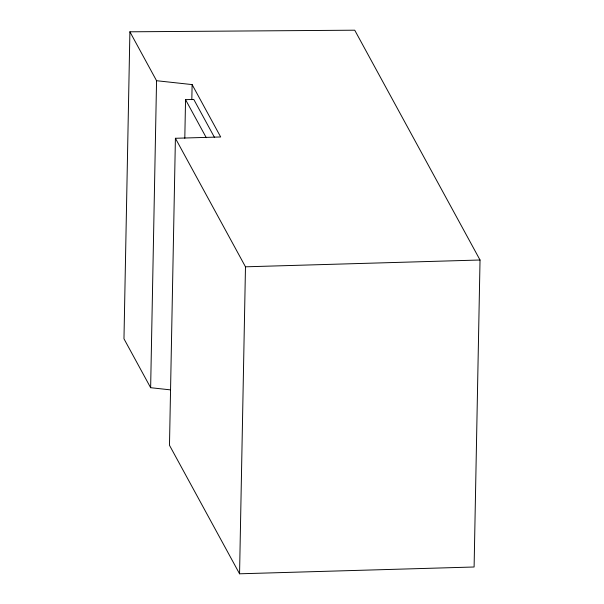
<?xml version="1.0" encoding="UTF-8"?>
<svg xmlns="http://www.w3.org/2000/svg" width="604" height="604" viewBox="0 0 604 604"><rect width="100%" height="100%" fill="white"/><g stroke="black" fill="none" stroke-linecap="round" stroke-linejoin="round"><path stroke-width="0.91" d="M129.898 31.808L156.557 80.71L192.117 84.59L220.671 136.972L175.409 138.278L169.482 445.276L239.562 573.8L474.102 566.997L480.029 260.007L354.729 30.2L129.898 31.808L123.971 338.799L150.638 387.7L170.283 389.852M150.638 387.7L156.557 80.71M184.801 138.256L185.549 99.668L193.778 99.426L214.511 137.455M191.823 99.66L192.117 84.59M239.562 573.8L245.481 266.809L175.409 138.278M245.481 266.809L480.029 260.007M185.549 99.668L206.281 137.697"/></g></svg>
